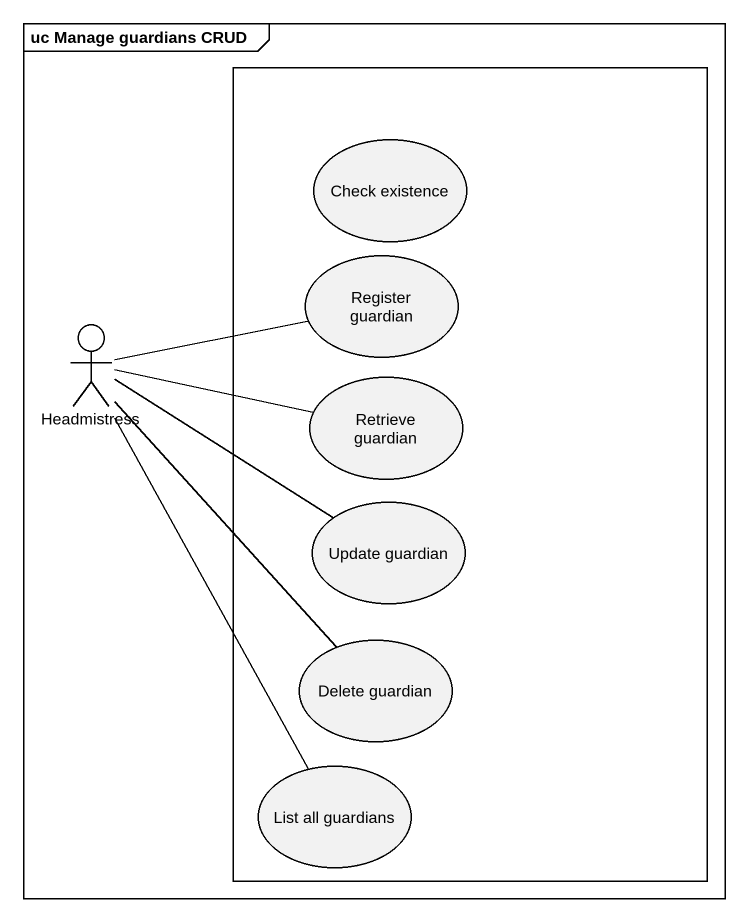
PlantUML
@startuml
mainframe uc Manage guardians CRUD
rectangle " " as rectangle1 {
  usecase "Check existence" as Check_existence
  usecase "Register guardian" as Register_guardian
  usecase "Retrieve guardian" as Retrieve_guardian
  usecase "Update guardian" as Update_guardian
  usecase "Delete guardian" as Delete_guardian
  usecase "List all guardians" as List_all_guardians
}
actor Headmistress
Headmistress -right- Register_guardian
Headmistress -right- Retrieve_guardian
Headmistress -right- Update_guardian
Headmistress -- Delete_guardian
Headmistress -- List_all_guardians
@enduml
